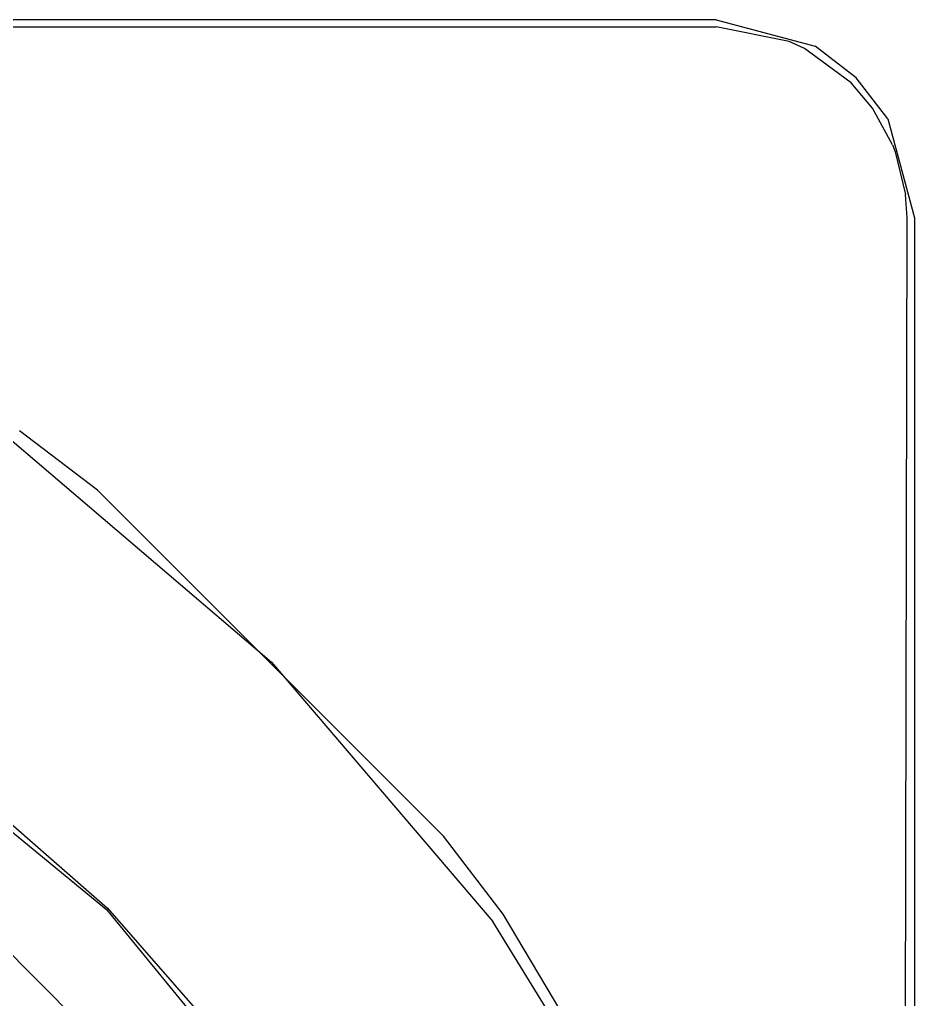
# Model space of a CAD drawing. Extents: x 2903 to 3133, y -1117 to -811.
# Drawn here: x 3119.68 to 3133.23, y -825.72 to -810.88 of the extents above; entities that cross this region are included whole.
import ezdxf

# ---------------------------------------------------------------- set-up
doc = ezdxf.new("R2010")
doc.units = 0
doc.header["$MEASUREMENT"] = 0
for name, color, linetype in [('Layer1', 252, 'CONTINUOUS'), ('Layer2', 252, 'CONTINUOUS'), ('Layer3', 254, 'CONTINUOUS')]:
    doc.layers.add(name, color=color, linetype=linetype)

msp = doc.modelspace()

# ---------------------------------------------------------------- linework, layer by layer
at = {"layer": 'Layer1', "linetype": 'Continuous'}
for points, invisible_edges in [([(2906.234, -810.951, 220.379), (2906.234, -810.877, 219.993), (3130.228, -810.877, 219.993), (3130.228, -810.951, 220.379)], 15), ([(3130.227, -810.984, 207.739), (3130.227, -810.878, 219.993), (2906.234, -810.877, 220.004), (2906.234, -810.984, 207.739)], 5), ([(3130.228, -811.168, 220.708), (3130.228, -810.951, 220.379), (2906.234, -810.951, 220.379), (2906.234, -811.168, 220.708)], 15), ([(2906.234, -811.042, 207.414), (2906.234, -810.984, 207.739), (3130.227, -810.984, 207.739), (3130.227, -811.042, 207.414)], 15), ([(3131.692, -811.343, 220.379), (3131.729, -811.279, 219.993), (3130.227, -810.876, 219.993), (3130.227, -810.95, 220.379)], 15), ([(3131.335, -811.208, 207.697), (3130.227, -810.985, 207.728), (3130.227, -810.878, 219.993), (3131.729, -811.279, 219.993)], 10), ([(3130.227, -810.878, 219.993), (3131.729, -811.28, 219.993), (3131.692, -811.344, 220.379), (3130.227, -810.951, 220.379)], 15), ([(3130.227, -810.95, 220.379), (3131.692, -811.343, 220.379), (3131.583, -811.531, 220.708), (3130.227, -811.167, 220.708)], 15), ([(3130.227, -811.168, 220.708), (3130.227, -810.951, 220.379), (3131.692, -811.344, 220.379), (3131.584, -811.532, 220.708)], 15), ([(3130.227, -810.985, 207.728), (3130.227, -811.042, 207.403), (3131.288, -811.251, 207.37), (3131.335, -811.208, 207.697)], 15), ([(3130.227, -811.089, 207.303), (3130.227, -811.042, 207.414), (2906.234, -811.042, 207.414), (2906.234, -811.089, 207.303)], 15), ([(2906.234, -811.214, 207.11), (2906.234, -811.089, 207.303), (3130.227, -811.089, 207.303), (3130.227, -811.214, 207.11)], 15), ([(3131.288, -811.251, 207.37), (3131.197, -811.404, 207.063), (3130.227, -811.214, 207.098), (3130.227, -811.042, 207.403)], 15), ([(2906.234, -811.495, 220.928), (2906.234, -811.168, 220.708), (3130.228, -811.168, 220.708), (3130.228, -811.495, 220.928)], 15), ([(3130.227, -811.373, 206.955), (3130.227, -811.214, 207.11), (2906.234, -811.214, 207.11), (2906.234, -811.373, 206.955)], 15), ([(3130.227, -811.494, 220.928), (3130.227, -811.167, 220.708), (3131.583, -811.531, 220.708), (3131.42, -811.814, 220.928)], 15), ([(3131.42, -811.815, 220.928), (3131.584, -811.532, 220.708), (3130.227, -811.168, 220.708), (3130.227, -811.495, 220.928)], 15), ([(3131.197, -811.404, 207.063), (3131.076, -811.648, 206.837), (3130.227, -811.373, 206.944), (3130.227, -811.214, 207.098)], 15), ([(3131.197, -811.404, 207.063), (3132.029, -811.94, 206.964), (3132.195, -811.841, 207.276), (3131.288, -811.251, 207.37)], 15), ([(3131.288, -811.251, 207.37), (3131.288, -811.251, 207.37), (3132.195, -811.841, 207.276), (3131.335, -811.208, 207.697)], 15), ([(3131.335, -811.208, 207.697), (3131.335, -811.208, 207.697), (3132.351, -811.757, 219.993), (3131.729, -811.28, 219.993)], 11), ([(3132.351, -811.757, 219.993), (3132.351, -811.757, 219.993), (3131.567, -811.316, 207.682), (3131.335, -811.208, 207.697)], 11), ([(3132.195, -811.841, 207.276), (3132.195, -811.841, 207.276), (3131.567, -811.316, 207.682), (3131.335, -811.208, 207.697)], 15), ([(3131.692, -811.343, 220.379), (3131.692, -811.343, 220.379), (3131.729, -811.279, 219.993), (3132.764, -812.415, 220.379)], 15), ([(3132.764, -812.416, 220.379), (3132.764, -812.416, 220.379), (3131.692, -811.344, 220.379), (3131.729, -811.28, 219.993)], 15), ([(3131.729, -811.279, 219.993), (3131.729, -811.279, 219.993), (3132.764, -812.415, 220.379), (3132.351, -811.756, 219.993)], 15), ([(3131.729, -811.28, 219.993), (3131.729, -811.28, 219.993), (3132.351, -811.757, 219.993), (3132.764, -812.416, 220.379)], 15), ([(2906.23, -811.78, 206.766), (2906.234, -811.373, 206.955), (3130.227, -811.373, 206.955), (3130.227, -811.78, 206.766)], 15), ([(3130.227, -811.373, 206.944), (3130.231, -811.78, 206.755), (3131.159, -812.026, 206.703), (3131.076, -811.648, 206.837)], 15), ([(3131.076, -811.648, 206.837), (3131.801, -812.12, 206.74), (3132.029, -811.94, 206.964), (3131.197, -811.404, 207.063)], 15), ([(3131.567, -811.316, 207.682), (3131.567, -811.316, 207.682), (3132.274, -811.833, 207.61), (3132.351, -811.757, 219.993)], 15), ([(3132.195, -811.841, 207.276), (3132.245, -811.826, 207.444), (3132.274, -811.833, 207.61), (3131.567, -811.316, 207.682)], 11), ([(3131.692, -811.343, 220.379), (3132.764, -812.415, 220.379), (3132.576, -812.523, 220.708), (3131.583, -811.531, 220.708)], 15), ([(3132.576, -812.525, 220.708), (3131.584, -811.532, 220.708), (3131.692, -811.344, 220.379), (3132.764, -812.416, 220.379)], 15), ([(2906.234, -811.495, 220.928), (2906.234, -811.882, 221.005), (3130.228, -811.882, 221.005), (3130.228, -811.495, 220.928)], 15), ([(3130.227, -811.494, 220.928), (3130.227, -811.88, 221.005), (3131.227, -812.148, 221.005), (3131.42, -811.814, 220.928)], 15), ([(3131.42, -811.815, 220.928), (3130.227, -811.495, 220.928), (3130.227, -811.882, 221.005), (3131.227, -812.149, 221.005)], 15), ([(3131.583, -811.531, 220.708), (3132.576, -812.523, 220.708), (3132.293, -812.687, 220.928), (3131.42, -811.814, 220.928)], 15), ([(3132.576, -812.525, 220.708), (3131.584, -811.532, 220.708), (3131.42, -811.815, 220.928), (3132.293, -812.688, 220.928)], 15), ([(3131.159, -812.026, 206.703), (3131.856, -812.711, 206.557), (3131.801, -812.12, 206.74), (3131.076, -811.648, 206.837)], 15), ([(3130.227, -811.78, 206.755), (3127.348, -816.239, 205.807), (2909.113, -816.238, 205.818), (2906.234, -811.78, 206.766)], 15), ([(2937.442, -817.252, 221.005), (3099.02, -817.252, 221.005), (3130.228, -811.882, 221.005), (2906.234, -811.882, 221.005)], 15), ([(3130.228, -811.882, 221.005), (3130.228, -811.882, 221.005), (3099.02, -817.252, 221.005), (3107.42, -818.552, 221.005)], 15), ([(3130.228, -811.882, 221.005), (3131.959, -812.881, 221.005), (3115.25, -822.478, 221.005), (3107.42, -818.552, 221.005)], 15), ([(3131.159, -812.026, 206.703), (3131.159, -812.026, 206.703), (3130.227, -811.78, 206.755), (3127.348, -816.239, 205.807)], 15), ([(3130.227, -811.88, 221.005), (3130.227, -811.88, 221.005), (3130.982, -812.316, 221.005), (3131.227, -812.148, 221.005)], 15), ([(3131.959, -812.881, 221.005), (3131.227, -812.149, 221.005), (3130.228, -811.882, 221.005)], 15), ([(3131.227, -812.148, 221.005), (3131.42, -811.814, 220.928), (3132.293, -812.687, 220.928), (3131.959, -812.88, 221.005)], 15), ([(3131.42, -811.815, 220.928), (3132.293, -812.688, 220.928), (3131.959, -812.881, 221.005), (3131.227, -812.149, 221.005)], 15), ([(3132.029, -811.94, 206.964), (3132.596, -812.755, 206.814), (3132.81, -812.735, 207.134), (3132.195, -811.841, 207.276)], 15), ([(3132.274, -811.833, 207.61), (3132.195, -811.841, 207.276), (3132.502, -812.288, 207.205), (3132.596, -812.219, 207.557)], 15), ([(3132.274, -811.833, 207.61), (3132.274, -811.833, 207.61), (3132.828, -812.378, 219.993), (3132.351, -811.757, 219.993)], 11), ([(3132.828, -812.379, 219.993), (3132.828, -812.379, 219.993), (3132.596, -812.219, 207.557), (3132.274, -811.833, 207.61)], 11), ([(3132.828, -812.378, 219.993), (3132.828, -812.378, 219.993), (3132.351, -811.756, 219.993), (3132.764, -812.415, 220.379)], 15), ([(3132.351, -811.757, 219.993), (3132.351, -811.757, 219.993), (3132.828, -812.379, 219.993), (3132.764, -812.416, 220.379)], 15), ([(3132.116, -813.672, 206.353), (3132.116, -813.672, 206.353), (3131.159, -812.026, 206.703), (3127.348, -816.239, 205.807)], 15), ([(3131.856, -812.711, 206.557), (3131.856, -812.711, 206.557), (3132.116, -813.672, 206.353), (3131.159, -812.026, 206.703)], 15), ([(3132.291, -812.835, 206.593), (3132.596, -812.755, 206.814), (3132.029, -811.94, 206.964), (3131.801, -812.12, 206.74)], 15), ([(3131.959, -812.88, 221.005), (3131.959, -812.88, 221.005), (3130.982, -812.316, 221.005), (3131.227, -812.148, 221.005)], 15), ([(3131.856, -812.711, 206.557), (3131.856, -812.711, 206.557), (3132.291, -812.835, 206.593), (3131.801, -812.12, 206.74)], 15), ([(3132.502, -812.288, 207.205), (3132.81, -812.735, 207.134), (3132.898, -812.773, 207.48), (3132.596, -812.219, 207.557)], 15), ([(3132.828, -812.378, 219.993), (3132.898, -812.773, 207.48), (3132.596, -812.219, 207.557), (3132.828, -812.379, 219.993)], 13), ([(3132.94, -813.88, 220.708), (3133.157, -813.88, 220.379), (3132.764, -812.415, 220.379), (3132.576, -812.523, 220.708)], 15), ([(3132.764, -812.416, 220.379), (3133.157, -813.881, 220.379), (3132.94, -813.881, 220.708), (3132.576, -812.525, 220.708)], 15), ([(3132.764, -812.415, 220.379), (3132.828, -812.378, 219.993), (3133.231, -813.88, 219.993), (3133.157, -813.88, 220.379)], 15), ([(3132.764, -812.416, 220.379), (3132.828, -812.379, 219.993), (3133.231, -813.881, 219.993), (3133.157, -813.881, 220.379)], 15), ([(3132.828, -812.378, 219.993), (3132.828, -812.378, 219.993), (3132.898, -812.773, 207.48), (3132.94, -812.881, 207.465)], 11), ([(3132.828, -812.379, 219.993), (3132.828, -812.379, 219.993), (3133.231, -813.881, 219.993), (3132.94, -812.881, 207.465)], 13), ([(3132.293, -812.687, 220.928), (3132.576, -812.523, 220.708), (3132.94, -813.88, 220.708), (3132.613, -813.88, 220.928)], 15), ([(3132.576, -812.525, 220.708), (3132.94, -813.881, 220.708), (3132.613, -813.881, 220.928), (3132.293, -812.688, 220.928)], 15), ([(3132.116, -813.672, 206.353), (3132.116, -813.672, 206.353), (3132.291, -812.835, 206.593), (3131.856, -812.711, 206.557)], 15), ([(3132.226, -813.881, 221.005), (3132.613, -813.88, 220.928), (3132.293, -812.687, 220.928), (3131.959, -812.88, 221.005)], 15), ([(3132.293, -812.688, 220.928), (3132.613, -813.881, 220.928), (3132.227, -813.881, 221.005), (3131.959, -812.881, 221.005)], 15), ([(3132.291, -812.835, 206.593), (3132.616, -813.701, 206.483), (3132.82, -813.733, 206.634), (3132.596, -812.755, 206.814)], 15), ([(3132.596, -812.755, 206.814), (3132.596, -812.755, 206.814), (3132.81, -812.735, 207.134), (3132.983, -813.777, 206.839)], 15), ([(3132.82, -813.733, 206.634), (3132.82, -813.733, 206.634), (3132.983, -813.777, 206.839), (3132.596, -812.755, 206.814)], 15), ([(3133.098, -813.525, 207.376), (3132.983, -813.777, 206.839), (3132.81, -812.735, 207.134), (3132.898, -812.773, 207.48)], 15), ([(3115.25, -822.478, 221.005), (3121.473, -828.643, 221.005), (3131.959, -812.881, 221.005)], 15), ([(3121.38, -828.582, 221.005), (3125.472, -836.436, 221.005), (3132.227, -813.881, 221.005), (3131.959, -812.881, 221.005)], 15), ([(3132.116, -813.672, 206.353), (3132.116, -813.672, 206.353), (3132.616, -813.701, 206.483), (3132.291, -812.835, 206.593)], 15), ([(3132.94, -812.881, 207.465), (3132.94, -812.881, 207.465), (3133.098, -813.525, 207.376), (3133.231, -813.881, 219.993)], 13), ([(3132.116, -813.672, 206.353), (3132.116, -813.672, 206.353), (3132.087, -829.763, 202.932), (3127.348, -816.239, 205.807)], 15), ([(3132.087, -829.763, 202.932), (3132.586, -829.778, 203.065), (3132.616, -813.701, 206.483), (3132.116, -813.672, 206.353)], 15), ([(3132.983, -813.777, 206.839), (3132.983, -813.777, 206.839), (3133.12, -813.881, 207.326), (3133.098, -813.525, 207.376)], 15), ([(3133.231, -813.881, 219.993), (3133.231, -813.881, 219.993), (3133.12, -813.881, 207.326), (3133.098, -813.525, 207.376)], 11), ([(3132.616, -813.701, 206.483), (3132.82, -813.733, 206.634), (3132.953, -829.816, 203.429), (3132.586, -829.778, 203.065)], 15), ([(3132.953, -829.816, 203.429), (3133.091, -829.869, 203.928), (3132.983, -813.777, 206.839), (3132.82, -813.733, 206.634)], 15), ([(3132.983, -813.777, 206.839), (3132.983, -813.777, 206.839), (3133.12, -813.881, 207.326), (3133.091, -829.869, 203.928)], 15), ([(3132.227, -1113.873, 221.005), (3126.853, -1082.669, 221.005), (3126.853, -845.086, 221.005), (3132.227, -813.881, 221.005)], 15), ([(3132.227, -813.881, 221.005), (3128.228, -813.881, 221.005), (3128.228, -950.97, 221.005), (3132.227, -950.97, 221.005)], 15), ([(3132.613, -1113.874, 220.928), (3132.226, -1113.874, 221.005), (3132.226, -813.881, 221.005), (3132.613, -813.881, 220.928)], 15), ([(3132.613, -950.97, 220.928), (3132.227, -950.97, 221.005), (3132.227, -813.881, 221.005), (3132.613, -813.881, 220.928)], 15), ([(3132.613, -813.881, 220.928), (3132.94, -813.881, 220.708), (3132.94, -1113.874, 220.708), (3132.613, -1113.874, 220.928)], 15), ([(3132.613, -813.881, 220.928), (3132.94, -813.881, 220.708), (3132.94, -950.97, 220.708), (3132.613, -950.97, 220.928)], 15), ([(3132.94, -1113.874, 220.708), (3133.157, -1113.874, 220.379), (3133.157, -813.881, 220.379), (3132.94, -813.881, 220.708)], 15), ([(3132.94, -950.97, 220.708), (3132.94, -813.881, 220.708), (3133.157, -813.881, 220.379), (3133.157, -950.97, 220.379)], 15), ([(3133.091, -829.869, 203.928), (3133.12, -813.881, 207.326), (3133.231, -813.881, 219.993), (3133.231, -829.869, 219.993)], 10), ([(3133.157, -813.881, 220.379), (3133.231, -813.881, 219.993), (3133.231, -1113.874, 219.993), (3133.157, -1113.874, 220.379)], 15), ([(3133.157, -950.97, 220.379), (3133.157, -813.881, 220.379), (3133.231, -813.881, 219.993), (3133.231, -950.97, 219.993)], 15), ([(3127.348, -816.239, 205.807), (3099.019, -816.977, 202.631), (2937.441, -816.977, 202.631), (2909.114, -816.238, 205.818)], 15), ([(3127.348, -816.239, 205.807), (3099.019, -816.977, 202.631), (2937.441, -816.977, 202.631), (2909.114, -816.238, 205.818)], 15), ([(3099.019, -816.977, 202.631), (3103.552, -819.598, 202.311), (3127.348, -816.239, 205.807)], 15), ([(3099.019, -816.977, 202.631), (3103.552, -819.598, 202.311), (3127.348, -816.239, 205.807)], 15), ([(3103.552, -819.598, 202.311), (3106.571, -820.227, 202.311), (3127.348, -816.239, 205.807)], 15), ([(3103.552, -819.598, 202.311), (3106.571, -820.227, 202.311), (3127.348, -816.239, 205.807)], 15), ([(3106.571, -820.227, 202.311), (3111.735, -822.742, 201.999), (3112.687, -823.168, 201.928), (3127.348, -816.239, 205.807)], 15), ([(3106.571, -820.227, 202.311), (3111.735, -822.742, 201.999), (3112.687, -823.168, 201.928), (3127.348, -816.239, 205.807)], 15), ([(3112.687, -823.168, 201.928), (3113.927, -823.873, 201.646), (3114.577, -824.411, 201.544), (3127.348, -816.239, 205.807)], 15), ([(3112.687, -823.168, 201.928), (3113.927, -823.873, 201.646), (3114.577, -824.411, 201.544), (3127.348, -816.239, 205.807)], 15), ([(3114.577, -824.411, 201.544), (3119.534, -829.371, 201.044), (3127.348, -816.239, 205.807)], 15), ([(3114.577, -824.411, 201.544), (3119.534, -829.371, 201.044), (3127.348, -816.239, 205.807)], 15), ([(3119.534, -829.371, 201.044), (3120.226, -830.181, 200.873), (3120.964, -831.461, 200.663), (3127.348, -816.239, 205.807)], 15), ([(3119.534, -829.371, 201.044), (3120.226, -830.181, 200.873), (3120.964, -831.461, 200.663), (3127.348, -816.239, 205.807)], 15), ([(3127.348, -816.239, 205.807), (3127.373, -829.763, 202.932), (3120.964, -831.461, 200.663)], 15), ([(3127.348, -816.239, 205.807), (3127.373, -829.763, 202.932), (3120.964, -831.461, 200.663)], 15), ([(3132.087, -829.763, 202.932), (3132.087, -829.763, 202.932), (3127.373, -829.763, 202.932), (3127.348, -816.239, 205.807)], 15), ([(3121.473, -828.643, 221.005), (3115.25, -822.478, 221.005), (3114.024, -823.736, 221.005), (3120.369, -830.081, 221.005)], 15), ([(3116.59, -826.871, 130.707), (3120.37, -830.08, 221.005), (3114.024, -823.735, 221.005)], 13)]:
    msp.add_3dface(points, dxfattribs=dict(at, invisible_edges=invisible_edges))
at = {"layer": 'Layer2', "linetype": 'Continuous'}
for points, invisible_edges in [([(3114.585, -814.062, 201.099), (3114.585, -814.062, 201.099), (3114.539, -814.158, 201.683), (3120.793, -818.089, 201.683)], 15), ([(3119.678, -817.106, 201.099), (3119.678, -817.106, 201.099), (3114.585, -814.062, 201.099), (3120.793, -818.089, 201.683)], 15), ([(3114.398, -814.451, 202.181), (3114.539, -814.158, 201.683), (3120.793, -818.089, 201.683), (3120.591, -818.343, 202.181)], 15), ([(3120.284, -818.728, 202.514), (3120.591, -818.343, 202.181), (3114.398, -814.451, 202.181), (3114.184, -814.894, 202.514)], 15), ([(3114.184, -814.894, 202.514), (3113.931, -815.419, 202.631), (3119.921, -819.183, 202.631), (3120.284, -818.728, 202.514)], 15), ([(3115.409, -822.257, 202.631), (3113.931, -815.419, 202.631), (3119.921, -819.183, 202.631), (3121.693, -828.482, 202.631)], 15), ([(3119.568, -817.258, 190.355), (3120.214, -817.632, 195.727), (3120.86, -818.006, 201.099), (3119.678, -817.106, 201.099)], 11), ([(3120.86, -818.006, 201.099), (3120.86, -818.006, 201.099), (3120.793, -818.089, 201.683), (3119.678, -817.106, 201.099)], 15), ([(3123.494, -820.611, 190.355), (3123.346, -820.76, 189.614), (3119.444, -817.428, 189.614), (3119.568, -817.258, 190.355)], 15), ([(3123.494, -820.611, 190.355), (3123.346, -820.76, 189.614), (3119.444, -817.428, 189.614), (3119.568, -817.258, 190.355)], 15), ([(3119.568, -817.258, 190.355), (3119.568, -817.258, 190.355), (3123.494, -820.611, 190.355), (3120.86, -818.006, 201.099)], 13), ([(3122.957, -821.149, 189.073), (3119.121, -817.873, 189.073), (3119.444, -817.428, 189.614), (3123.346, -820.76, 189.614)], 15), ([(3122.957, -821.149, 189.073), (3119.121, -817.873, 189.073), (3119.444, -817.428, 189.614), (3123.346, -820.76, 189.614)], 15), ([(3122.43, -821.676, 188.876), (3118.683, -818.476, 188.876), (3119.121, -817.873, 189.073), (3122.957, -821.149, 189.073)], 15), ([(3122.43, -821.676, 188.876), (3118.683, -818.476, 188.876), (3119.121, -817.873, 189.073), (3122.957, -821.149, 189.073)], 15), ([(3120.591, -818.343, 202.181), (3120.793, -818.089, 201.683), (3126.016, -823.313, 201.683), (3125.763, -823.515, 202.181)], 15), ([(3120.793, -818.089, 201.683), (3120.86, -818.006, 201.099), (3126.1, -823.246, 201.099), (3126.016, -823.313, 201.683)], 15), ([(3123.494, -820.611, 190.355), (3123.494, -820.611, 190.355), (3126.1, -823.246, 201.099), (3120.86, -818.006, 201.099)], 11), ([(3120.284, -818.728, 202.514), (3120.591, -818.343, 202.181), (3125.763, -823.515, 202.181), (3125.378, -823.822, 202.514)], 15), ([(3119.852, -825.335, 188.843), (3122.43, -821.676, 188.876), (3118.683, -818.476, 188.876), (3117.369, -822.836, 188.83)], 15), ([(3119.921, -819.183, 202.631), (3124.923, -824.185, 202.631), (3125.378, -823.822, 202.514), (3120.284, -818.728, 202.514)], 15), ([(3124.923, -824.185, 202.631), (3125.732, -836.351, 202.631), (3121.693, -828.482, 202.631), (3119.921, -819.183, 202.631)], 15), ([(3126.848, -824.538, 190.355), (3126.678, -824.662, 189.614), (3123.346, -820.76, 189.614), (3123.494, -820.611, 190.355)], 15), ([(3126.848, -824.538, 190.355), (3126.678, -824.662, 189.614), (3123.346, -820.76, 189.614), (3123.494, -820.611, 190.355)], 15), ([(3123.494, -820.611, 190.355), (3123.494, -820.611, 190.355), (3126.848, -824.538, 190.355), (3126.1, -823.246, 201.099)], 13), ([(3126.233, -824.985, 189.073), (3122.957, -821.149, 189.073), (3123.346, -820.76, 189.614), (3126.678, -824.662, 189.614)], 15), ([(3126.233, -824.985, 189.073), (3122.957, -821.149, 189.073), (3123.346, -820.76, 189.614), (3126.678, -824.662, 189.614)], 15), ([(3125.63, -825.423, 188.876), (3122.43, -821.676, 188.876), (3122.957, -821.149, 189.073), (3126.233, -824.985, 189.073)], 15), ([(3125.63, -825.423, 188.876), (3122.43, -821.676, 188.876), (3122.957, -821.149, 189.073), (3126.233, -824.985, 189.073)], 15), ([(3125.63, -825.423, 188.876), (3122.334, -827.834, 188.857), (3119.852, -825.335, 188.843), (3122.43, -821.676, 188.876)], 15), ([(3118.646, -825.316, 127.612), (3119.854, -826.558, 127.639), (3122.334, -827.834, 188.857), (3117.369, -822.836, 188.83)], 10), ([(3129.654, -829.708, 202.181), (3129.947, -829.567, 201.683), (3126.016, -823.313, 201.683), (3125.763, -823.515, 202.181)], 15), ([(3127, -824.428, 201.099), (3127, -824.428, 201.099), (3126.1, -823.246, 201.099), (3126.016, -823.313, 201.683)], 15), ([(3130.043, -829.521, 201.099), (3127, -824.428, 201.099), (3126.016, -823.313, 201.683), (3129.947, -829.567, 201.683)], 15), ([(3126.848, -824.538, 190.355), (3126.848, -824.538, 190.355), (3127, -824.428, 201.099), (3126.1, -823.246, 201.099)], 11), ([(3129.654, -829.708, 202.181), (3129.211, -829.922, 202.514), (3125.378, -823.822, 202.514), (3125.763, -823.515, 202.181)], 15), ([(3124.923, -824.185, 202.631), (3125.378, -823.822, 202.514), (3129.211, -829.922, 202.514), (3128.687, -830.175, 202.631)], 15), ([(3124.923, -824.185, 202.631), (3124.923, -824.185, 202.631), (3128.687, -830.175, 202.631), (3125.732, -836.351, 202.631)], 15), ([(3126.848, -824.538, 190.355), (3126.848, -824.538, 190.355), (3130.043, -829.521, 201.099), (3127, -824.428, 201.099)], 11), ([(3129.546, -828.941, 190.355), (3129.359, -829.036, 189.614), (3126.678, -824.662, 189.614), (3126.848, -824.538, 190.355)], 15), ([(3129.546, -828.941, 190.355), (3129.359, -829.036, 189.614), (3126.678, -824.662, 189.614), (3126.848, -824.538, 190.355)], 15), ([(3130.043, -829.521, 201.099), (3130.043, -829.521, 201.099), (3129.546, -828.941, 190.355), (3126.848, -824.538, 190.355)], 11), ([(3128.869, -829.286, 189.073), (3126.233, -824.985, 189.073), (3126.678, -824.662, 189.614), (3129.359, -829.036, 189.614)], 15), ([(3128.869, -829.286, 189.073), (3126.233, -824.985, 189.073), (3126.678, -824.662, 189.614), (3129.359, -829.036, 189.614)], 15), ([(3128.205, -829.625, 188.876), (3125.63, -825.423, 188.876), (3126.233, -824.985, 189.073), (3128.869, -829.286, 189.073)], 15), ([(3128.205, -829.625, 188.876), (3125.63, -825.423, 188.876), (3126.233, -824.985, 189.073), (3128.869, -829.286, 189.073)], 15), ([(3119.799, -826.613, 127.267), (3119.634, -826.778, 126.929), (3118.425, -825.535, 126.902), (3118.59, -825.37, 127.24)], 15), ([(3119.854, -826.558, 127.639), (3119.799, -826.613, 127.267), (3118.59, -825.37, 127.24), (3118.646, -825.315, 127.612)], 15), ([(3125.63, -825.423, 188.876), (3124.798, -831.461, 188.866), (3122.334, -827.834, 188.857)], 15), ([(3124.798, -831.461, 188.866), (3126.623, -835.495, 188.881), (3128.205, -829.625, 188.876), (3125.63, -825.423, 188.876)], 15)]:
    msp.add_3dface(points, dxfattribs=dict(at, invisible_edges=invisible_edges))
at = {"layer": 'Layer3', "linetype": 'Continuous'}
for points, invisible_edges in [([(3098.003, -818.496, 206.344), (2937.542, -819.413, 206.344), (2909.609, -847.346, 206.344), (3126.853, -847.346, 206.344)], 15), ([(3126.853, -847.346, 206.344), (3126.853, -847.346, 206.344), (3105.471, -819.479, 206.344), (3098.003, -818.496, 206.344)], 11), ([(3105.471, -819.479, 206.344), (3105.471, -819.479, 206.344), (3126.853, -847.346, 206.344), (3125.87, -839.878, 206.344)], 11), ([(3125.87, -839.878, 206.344), (3125.87, -839.878, 206.344), (3112.429, -822.361, 206.344), (3105.471, -819.479, 206.344)], 11), ([(3121.267, -824.082, 223.098), (3116.783, -820.035, 223.382), (3116.625, -820.272, 223.098)], 15), ([(3121.468, -823.881, 223.382), (3116.783, -820.035, 223.382), (3121.267, -824.082, 223.098)], 15), ([(3116.783, -820.035, 223.382), (3118.526, -821.086, 223.771), (3121.468, -823.881, 223.382)], 15), ([(3120.992, -824.356, 222.994), (3116.625, -820.272, 223.098), (3116.409, -820.595, 222.994)], 3), ([(3116.625, -820.272, 223.098), (3120.992, -824.356, 222.994), (3121.267, -824.082, 223.098)], 15), ([(3120.992, -824.356, 222.994), (3116.409, -820.595, 222.994), (3112.865, -821.925, 222.994)], 15), ([(3118.505, -821.113, 224.742), (3121.558, -823.79, 224.742), (3121.582, -823.766, 223.771), (3118.526, -821.086, 223.771)], 15), ([(3121.582, -823.766, 223.771), (3121.468, -823.881, 223.382), (3118.526, -821.086, 223.771)], 15), ([(3121.479, -823.87, 225.118), (3118.436, -821.202, 225.118), (3118.264, -821.427, 225.392)], 15), ([(3121.558, -823.79, 224.742), (3118.436, -821.202, 225.118), (3118.505, -821.113, 224.742)], 15), ([(3121.479, -823.87, 225.118), (3121.558, -823.79, 224.742), (3118.436, -821.202, 225.118)], 15), ([(3121.278, -824.07, 225.392), (3118.264, -821.427, 225.392), (3118.032, -821.729, 225.491)], 15), ([(3121.278, -824.07, 225.392), (3121.479, -823.87, 225.118), (3118.264, -821.427, 225.392)], 15), ([(3121.009, -824.339, 225.491), (3121.278, -824.07, 225.392), (3118.032, -821.729, 225.491)], 7), ([(3118.032, -821.729, 225.491), (3121.009, -824.339, 225.491), (3118.091, -827.258, 225.491)], 15), ([(3120.992, -824.356, 222.994), (3118.84, -826.509, 222.994), (3112.865, -821.925, 222.994)], 15), ([(3118.404, -826.945, 206.344), (3118.404, -826.945, 206.344), (3122.988, -832.919, 206.344), (3112.429, -822.361, 206.344)], 4), ([(3125.87, -839.878, 206.344), (3125.87, -839.878, 206.344), (3122.988, -832.919, 206.344), (3112.429, -822.361, 206.344)], 13), ([(3125.077, -828.724, 223.098), (3121.267, -824.082, 223.098), (3121.468, -823.881, 223.382)], 15), ([(3124.147, -826.912, 225.118), (3121.479, -823.87, 225.118), (3121.278, -824.07, 225.392)], 15), ([(3125.313, -828.566, 223.382), (3121.582, -823.766, 223.771), (3121.468, -823.881, 223.382)], 15), ([(3121.468, -823.881, 223.382), (3125.077, -828.724, 223.098), (3125.313, -828.566, 223.382)], 15), ([(3124.236, -826.844, 224.742), (3121.479, -823.87, 225.118), (3121.558, -823.79, 224.742)], 15), ([(3124.147, -826.912, 225.118), (3124.236, -826.844, 224.742), (3121.479, -823.87, 225.118)], 15), ([(3121.558, -823.79, 224.742), (3124.236, -826.844, 224.742), (3124.057, -826.781, 223.771), (3121.582, -823.766, 223.771)], 15), ([(3121.582, -823.766, 223.771), (3125.313, -828.566, 223.382), (3125.448, -828.476, 223.771)], 15), ([(3121.267, -824.082, 223.098), (3120.992, -824.356, 222.994), (3124.754, -828.94, 222.994)], 13), ([(3123.922, -827.085, 225.392), (3121.278, -824.07, 225.392), (3121.009, -824.339, 225.491)], 15), ([(3125.077, -828.724, 223.098), (3121.267, -824.082, 223.098), (3124.754, -828.94, 222.994)], 15), ([(3123.922, -827.085, 225.392), (3124.147, -826.912, 225.118), (3121.278, -824.07, 225.392)], 15), ([(3118.091, -827.258, 225.491), (3121.009, -824.339, 225.491), (3120.944, -830.604, 225.491)], 15), ([(3124.754, -828.94, 222.994), (3118.84, -826.509, 222.994), (3120.992, -824.356, 222.994)], 15), ([(3123.62, -827.316, 225.491), (3121.009, -824.339, 225.491), (3120.944, -830.604, 225.491)], 15), ([(3123.62, -827.316, 225.491), (3123.922, -827.085, 225.392), (3121.009, -824.339, 225.491)], 7)]:
    msp.add_3dface(points, dxfattribs=dict(at, invisible_edges=invisible_edges))

doc.saveas('drawing.dxf')
